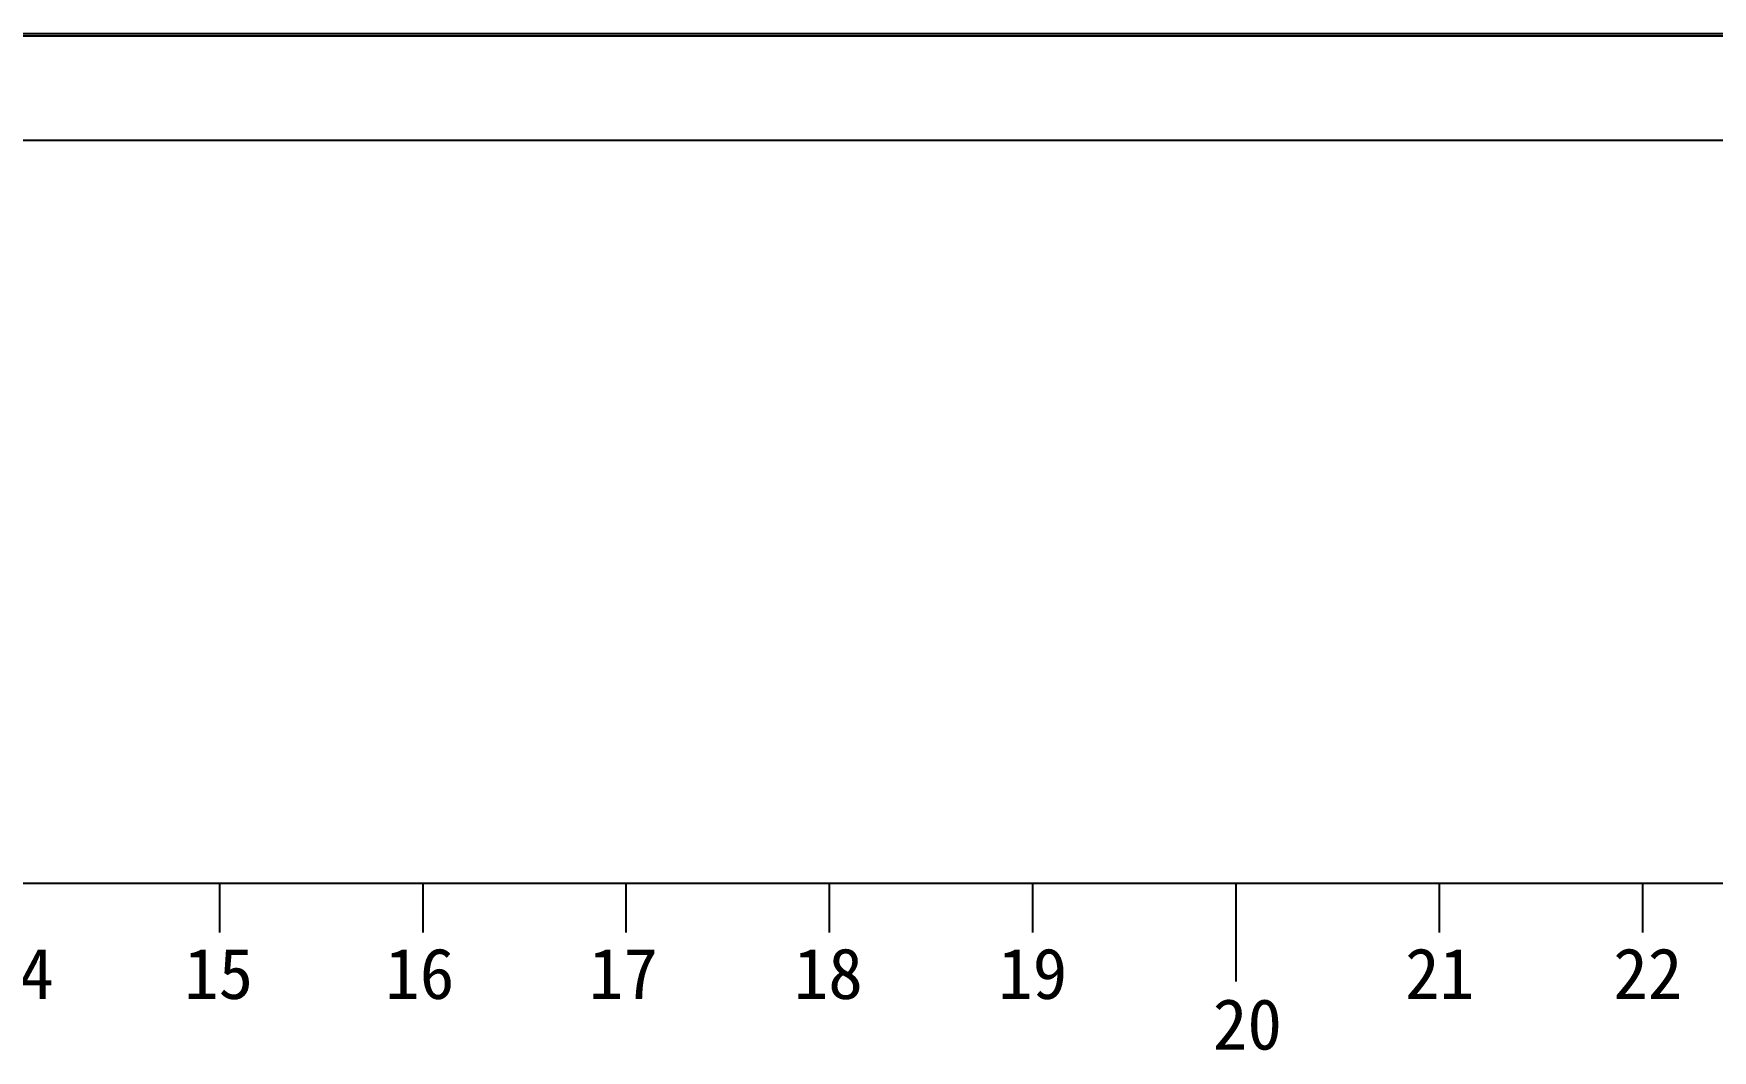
# Model space of a CAD drawing. Header units: millimetres. Extents: x -37 to 615, y -48 to 413.
# Drawn here: x 224.7 to 307.2, y 178.9 to 228.9 of the extents above; entities that cross this region are included whole.
import ezdxf

# ---------------------------------------------------------------- set-up
doc = ezdxf.new("R2010")
doc.units = ezdxf.units.MM
doc.styles.get("Standard").update_dxf_attribs({"font": ''})
doc.styles.get('Standard').set_extended_font_data('SimSun')

# ---------------------------------------------------------------- blocks, each defined once
blk = doc.blocks.new('chi')
at = {"color": 0}
for p, q in [((1187.4087, -3078.7998), (1147.4087, -3078.7998)), ((1162.4087, -3079.0412), (1162.4087, -3078.7998)), ((1163.4087, -3079.0412), (1163.4087, -3078.7998)), ((1164.4087, -3079.0412), (1164.4087, -3078.7998)), ((1165.4087, -3079.0412), (1165.4087, -3078.7998)), ((1166.4087, -3079.0412), (1166.4087, -3078.7998)), ((1167.4087, -3079.2825), (1167.4087, -3078.7998)), ((1168.4087, -3079.0412), (1168.4087, -3078.7998)), ((1169.4087, -3079.0412), (1169.4087, -3078.7998))]:
    blk.add_line(p, q, dxfattribs=at)
for s, p in [('14', (1161.2521, -3079.3678)), ('15', (1162.2331, -3079.3678)), ('16', (1163.2227, -3079.3678)), ('17', (1164.2245, -3079.3678)), ('18', (1165.2322, -3079.3678)), ('19', (1166.238, -3079.3678)), ('21', (1168.2397, -3079.3678)), ('22', (1169.264, -3079.3678)), ('20', (1167.2942, -3079.6172))]:
    blk.add_text(s, height=0.25).set_placement(p)

msp = doc.modelspace()

# ---------------------------------------------------------------- linework, layer by layer
at = {"color": 0}
for p, q in [((83.815, 228.926), (483.815, 228.926)), ((83.815, 228.81), (483.815, 228.81)), ((83.815, 223.676), (483.815, 223.676))]:
    msp.add_line(p, q, dxfattribs=at)

# ---------------------------------------------------------------- block references
at = {"color": 0, "xscale": 9.999999999994273, "yscale": 9.999999999994273, "zscale": 9.999999999994273}
msp.add_blockref('chi', (-11390.272, 30975.089), dxfattribs=at)

doc.saveas('drawing.dxf')
